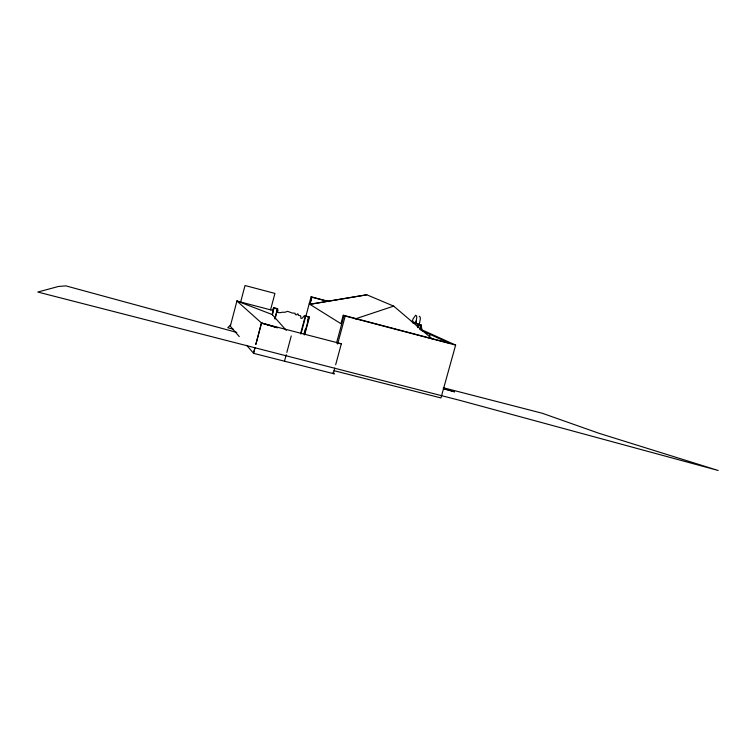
<?xml version="1.0" encoding="UTF-8"?>
<svg xmlns="http://www.w3.org/2000/svg" width="756" height="756" viewBox="0 0 756 756"><rect width="100%" height="100%" fill="white"/><g stroke="black" fill="none" stroke-linecap="round" stroke-linejoin="round"><path stroke-width="1.13" d="M416.518 320.062L415.819 323.181L412.275 322.141L412.974 319.023L415.668 315.224L416.584 315.951L416.792 317.69L415.687 323.37L417.728 324.059L417.416 325.184L421.073 326.233L421.054 327.112A3.6 0.747 -78.3 0 0 421.054 327.698M418.115 327.669L418.153 326.677L417.766 327.159M286.297 330.4L272.169 314.524L236.94 301.011L230.315 326.167L239.274 336.618M240.644 302.041L245.02 285.522L274.938 293.413L270.553 309.856M332.99 372.292L334.558 373.946L253.534 353.326L254.942 347.571M255.84 344.216L261.491 322.963L236.959 301.039M253.534 353.326L255.027 347.722M255.925 344.367L261.491 322.963L277.272 327.698M272.169 314.524L273.965 307.777L277.49 308.694L275.127 319.004M274.088 307.786L272.831 309.081L272.746 310.414L236.911 301.049M272.453 314.846L273.965 307.777M274.863 318.692L277.443 308.656M284.483 361.198L286.25 354.621M286.836 352.419L291.249 335.966M300.586 333.623L305.32 315.98L308.996 317.161L304.243 334.851M300.954 334.001L305.717 316.31M305.887 316.188L311.094 296.815L328.123 301.275M432.782 339.368L393.687 306.123L366.811 294.793L309.922 304.328L311.708 297.165L311.094 296.815M309.922 304.328L311.841 297.202L328.784 301.635M304.148 333.368L305.339 328.954M307.409 321.243L308.599 316.84L308.996 317.161M304.715 334.662L309.459 317.038L304.328 315.696L302.296 318.2L300.973 318.38L300.633 315.772L298.384 315.356L298.166 314.08L297.373 313.872C297.032 315.488 294.613 314.902 295.123 313.286L292.1 312.993L287.677 311.34L284.615 312.332C282.357 311.481 279.446 313.882 277.017 311.945M421.744 330.618L449.3 343.158L343.224 315.233L340.937 323.691L309.185 303.912M336.533 343.026L343.942 315.696L343.224 315.233M337.62 344.037L345.218 316.027M333.254 373.615L334.757 368.087M335.655 364.77L341.353 343.753L261.585 323.086L277.31 327.745M429.191 337.781L430.117 334.426M421.026 329.436L455.632 345.086L440.956 397.94L334.058 370.686M421.054 326.223L421.338 325.108L415.687 323.37M421.385 328.208C422.443 326.828 421.404 332.016 419.58 329.087M419.268 324.418L420.374 318.748L420.166 317L419.23 316.273M230.627 324.872L227.773 327.745L233.443 329.295M417.416 325.184L417.482 327.15M355.225 318.928L393.687 306.123M309.79 304.29L366.811 294.793M337.497 343.167L341.353 343.753M443.366 387.752L542.288 413.258L598.865 433.254L718.2 470.478L460.366 400.491L37.8 292.043L58.335 286.505L65.829 285.863L236.779 332.423M277.15 311.453L277.66 311.585L278.057 310.102L277.546 309.969M274.258 308.079L277.802 309.006M343.942 315.696L455.632 345.086M443.488 388.82L454.573 391.844L443.271 388.31M411.283 321.272L413.929 322.047L413.277 323.19A2.977 0.747 -74.6 0 1 413.163 323.483M417.728 324.059L421.338 325.108M246.74 345.322L253.449 353.165M421.064 326.979L421.101 328.208"/></g></svg>
